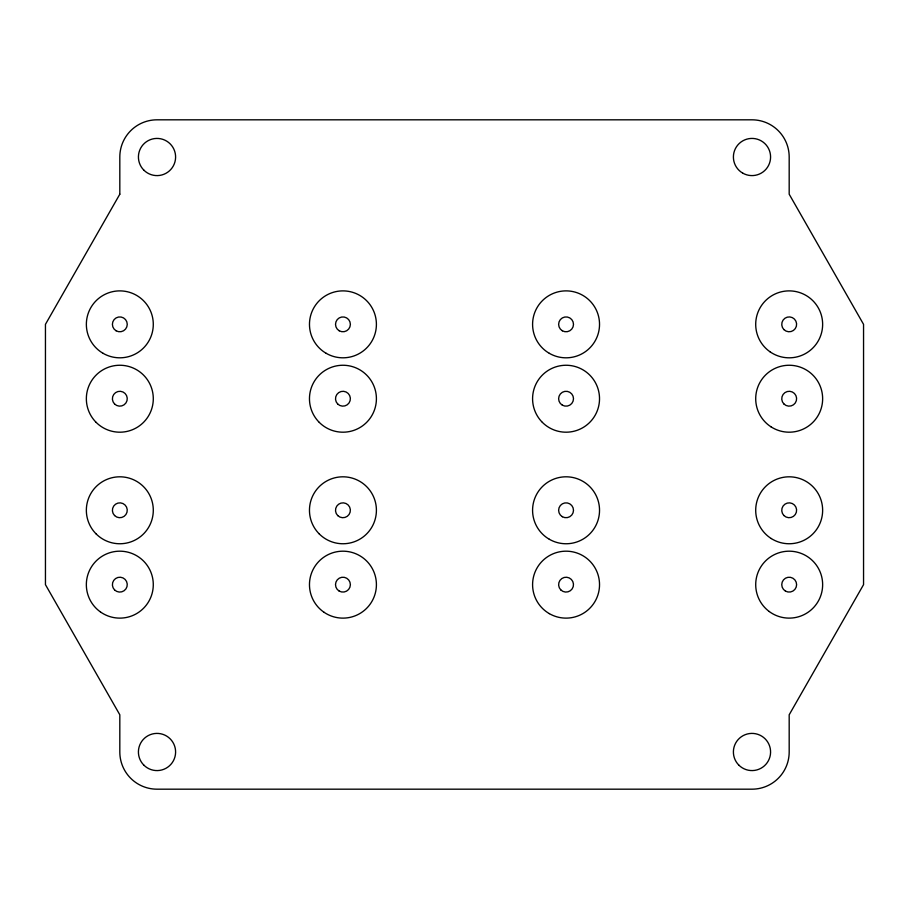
<?xml version="1.0" encoding="UTF-8"?>
<svg xmlns="http://www.w3.org/2000/svg" width="909" height="909" viewBox="0 0 909 909"><rect width="100%" height="100%" fill="white"/><g stroke="black" fill="none" stroke-linecap="round" stroke-linejoin="round"><path stroke-width="1.36" d="M119.818 194.196L45.45 324.343L45.45 584.657L119.818 714.804L119.818 751.993A37.189 37.189 0 0 0 157.007 789.182L751.993 789.182A37.189 37.189 0 0 0 789.182 751.993L789.182 714.804L863.55 584.657L863.55 324.343L789.182 194.196L789.182 157.007A37.189 37.189 0 0 0 751.993 119.818L157.007 119.818A37.189 37.189 0 0 0 119.818 157.007L119.818 194.196M143.861 170.153A18.589 18.589 0 0 0 174.971 161.825A18.589 18.589 0 0 0 152.201 139.054A18.589 18.589 0 0 0 143.861 170.153M143.861 765.139A18.589 18.589 0 0 0 174.971 756.799A18.589 18.589 0 0 0 152.201 734.029A18.589 18.589 0 0 0 143.861 765.139M742.698 173.108A18.589 18.589 0 0 0 770.582 157.007A18.589 18.589 0 0 0 742.698 140.906A18.589 18.589 0 0 0 742.698 173.108M738.847 765.139A18.589 18.589 0 0 0 769.946 756.799A18.589 18.589 0 0 0 747.175 734.029A18.589 18.589 0 0 0 738.847 765.139M785.456 591.089A7.442 7.442 0 0 0 796.614 584.657A7.442 7.442 0 0 0 785.456 578.215A7.442 7.442 0 0 0 785.456 591.089M783.922 515.539A7.442 7.442 0 0 0 796.364 512.199A7.442 7.442 0 0 0 787.251 503.097A7.442 7.442 0 0 0 783.922 515.539M783.922 403.982A7.442 7.442 0 0 0 796.364 400.642A7.442 7.442 0 0 0 787.251 391.54A7.442 7.442 0 0 0 783.922 403.982M783.922 329.603A7.442 7.442 0 0 0 796.364 326.274A7.442 7.442 0 0 0 787.251 317.161A7.442 7.442 0 0 0 783.922 329.603M562.341 330.785A7.442 7.442 0 0 0 573.499 324.343A7.442 7.442 0 0 0 562.341 317.911A7.442 7.442 0 0 0 562.341 330.785M562.341 405.164A7.442 7.442 0 0 0 573.499 398.721A7.442 7.442 0 0 0 562.341 392.279A7.442 7.442 0 0 0 562.341 405.164M562.341 516.721A7.442 7.442 0 0 0 573.499 510.279A7.442 7.442 0 0 0 562.341 503.836A7.442 7.442 0 0 0 562.341 516.721M560.796 589.907A7.442 7.442 0 0 0 573.238 586.578A7.442 7.442 0 0 0 564.137 577.465A7.442 7.442 0 0 0 560.796 589.907M116.102 330.785A7.442 7.442 0 0 0 127.26 324.343A7.442 7.442 0 0 0 116.102 317.911A7.442 7.442 0 0 0 116.102 330.785M114.568 403.982A7.442 7.442 0 0 0 127.01 400.642A7.442 7.442 0 0 0 117.897 391.54A7.442 7.442 0 0 0 114.568 403.982M114.568 515.539A7.442 7.442 0 0 0 127.01 512.199A7.442 7.442 0 0 0 117.897 503.097A7.442 7.442 0 0 0 114.568 515.539M114.568 589.907A7.442 7.442 0 0 0 127.01 586.578A7.442 7.442 0 0 0 117.897 577.465A7.442 7.442 0 0 0 114.568 589.907M339.137 591.043A7.442 7.442 0 0 0 350.374 584.748A7.442 7.442 0 0 0 339.307 578.158A7.442 7.442 0 0 0 339.137 591.043M337.75 515.608A7.442 7.442 0 0 0 350.147 512.108A7.442 7.442 0 0 0 340.92 503.12A7.442 7.442 0 0 0 337.75 515.608M337.682 403.982A7.442 7.442 0 0 0 350.124 400.642A7.442 7.442 0 0 0 341.011 391.54A7.442 7.442 0 0 0 337.682 403.982M339.227 330.785A7.442 7.442 0 0 0 350.374 324.343A7.442 7.442 0 0 0 339.227 317.911A7.442 7.442 0 0 0 339.227 330.785M769.196 611.496A33.463 33.463 0 0 0 822.418 588.532A33.463 33.463 0 0 0 775.922 553.922A33.463 33.463 0 0 0 769.196 611.496M771.241 538.537A33.463 33.463 0 0 0 822.611 511.687A33.463 33.463 0 0 0 773.673 480.622A33.463 33.463 0 0 0 771.241 538.537M770.98 426.81A33.463 33.463 0 0 0 822.6 400.437A33.463 33.463 0 0 0 773.957 368.918A33.463 33.463 0 0 0 770.98 426.81M770.15 351.885A33.463 33.463 0 0 0 822.531 327.058A33.463 33.463 0 0 0 774.843 294.107A33.463 33.463 0 0 0 770.15 351.885M549.32 613.632A33.463 33.463 0 0 0 599.531 584.657A33.463 33.463 0 0 0 549.32 555.672A33.463 33.463 0 0 0 549.32 613.632M549.32 539.264A33.463 33.463 0 0 0 599.531 510.279A33.463 33.463 0 0 0 549.32 481.293A33.463 33.463 0 0 0 549.32 539.264M542.389 422.39A33.463 33.463 0 0 0 598.383 407.38A33.463 33.463 0 0 0 557.399 366.395A33.463 33.463 0 0 0 542.389 422.39M549.32 353.328A33.463 33.463 0 0 0 599.531 324.343A33.463 33.463 0 0 0 549.32 295.368A33.463 33.463 0 0 0 549.32 353.328M324.149 612.348A33.463 33.463 0 0 0 376.326 587.078A33.463 33.463 0 0 0 328.354 554.535A33.463 33.463 0 0 0 324.149 612.348M319.275 533.947A33.463 33.463 0 0 0 375.269 518.937A33.463 33.463 0 0 0 334.273 477.952A33.463 33.463 0 0 0 319.275 533.947M319.275 422.39A33.463 33.463 0 0 0 375.269 407.38A33.463 33.463 0 0 0 334.273 366.395A33.463 33.463 0 0 0 319.275 422.39M326.206 353.328A33.463 33.463 0 0 0 376.406 324.343A33.463 33.463 0 0 0 326.206 295.368A33.463 33.463 0 0 0 326.206 353.328M100.501 611.984A33.463 33.463 0 0 0 153.144 587.725A33.463 33.463 0 0 0 105.819 554.251A33.463 33.463 0 0 0 100.501 611.984M96.161 533.947A33.463 33.463 0 0 0 152.155 518.937A33.463 33.463 0 0 0 111.159 477.952A33.463 33.463 0 0 0 96.161 533.947M96.161 422.39A33.463 33.463 0 0 0 152.155 407.38A33.463 33.463 0 0 0 111.159 366.395A33.463 33.463 0 0 0 96.161 422.39M103.092 353.328A33.463 33.463 0 0 0 153.291 324.343A33.463 33.463 0 0 0 103.092 295.368A33.463 33.463 0 0 0 103.092 353.328"/></g></svg>
